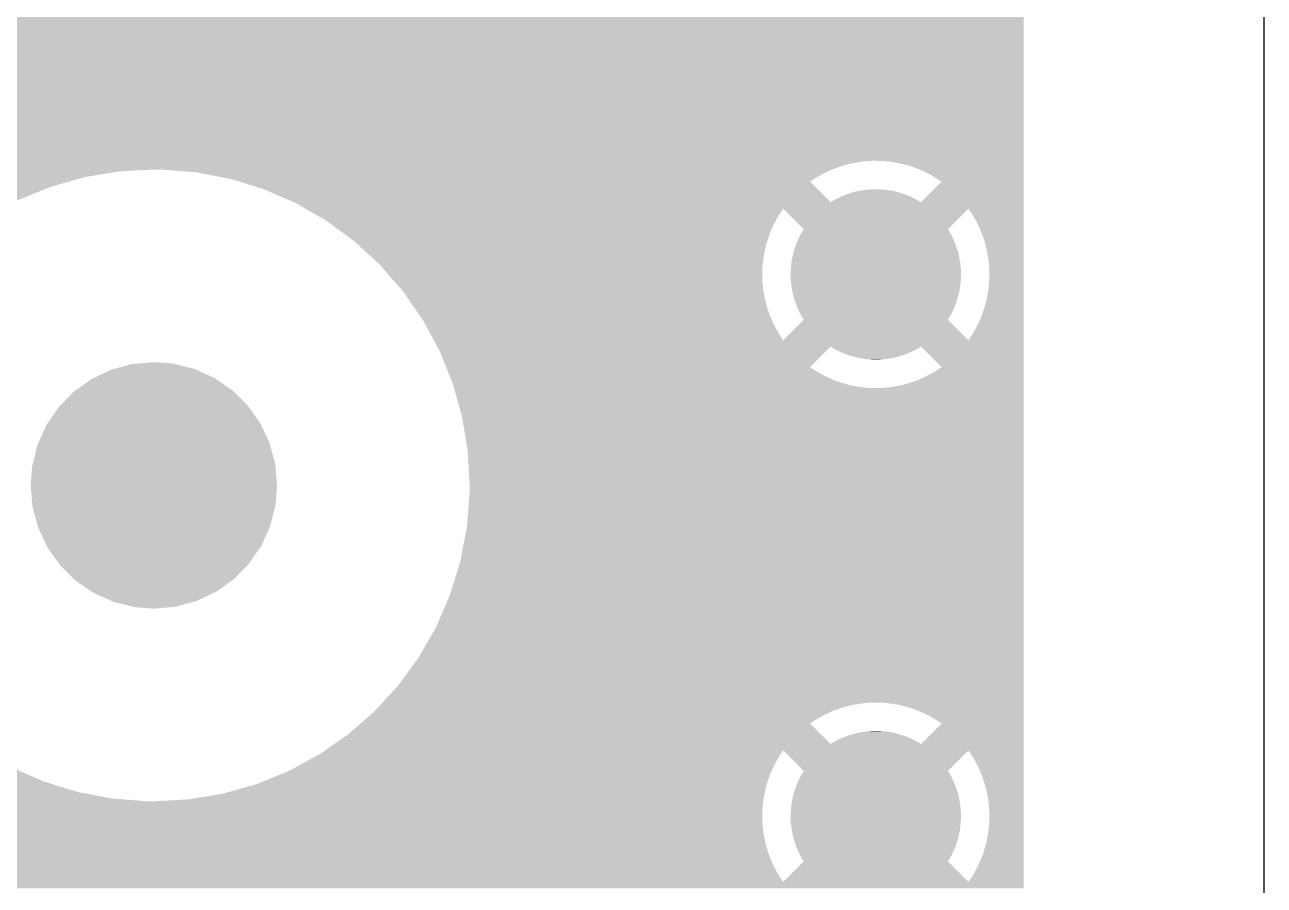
# Model space of a CAD drawing. Extents: x 295 to 953, y 10 to 290.
# Drawn here: x 787.39 to 800.48, y 201.99 to 211.06 of the extents above; entities that cross this region are included whole.
import ezdxf

# ---------------------------------------------------------------- set-up
doc = ezdxf.new("R2010")
doc.units = 0
doc.header["$LTSCALE"] = 5
doc.header["$MEASUREMENT"] = 0
doc.layers.add('FROMC1', color=7, linetype='CONTINUOUS')

msp = doc.modelspace()

# ---------------------------------------------------------------- linework, layer by layer
at = {"layer": 'FROMC1'}
msp.add_line((800.477, 75.999), (800.477, 263.995), dxfattribs=at)
msp.add_line((800.477, 75.999), (800.477, 263.995), dxfattribs=at)
for points in [[(736.56, 210.977), (736.806, 211.149), (797.937, 210.977), (797.937, 211.149)], [(736.293, 210.841), (736.56, 210.977), (797.937, 210.841), (797.937, 210.977)], [(736.01, 210.741), (736.293, 210.841), (797.937, 210.741), (797.937, 210.841)], [(708.823, 210.603), (708.848, 210.654), (797.937, 210.603), (797.937, 210.654)], [(708.848, 210.654), (708.85, 210.66), (797.937, 210.654), (797.937, 210.66)], [(735.418, 210.66), (735.717, 210.68), (797.937, 210.66), (797.937, 210.68)], [(735.717, 210.68), (736.01, 210.741), (797.937, 210.68), (797.937, 210.741)], [(656.805, 210.463), (656.805, 210.505), (797.937, 210.463), (797.937, 210.505)], [(708.764, 210.505), (708.795, 210.553), (797.937, 210.505), (797.937, 210.553)], [(708.795, 210.553), (708.823, 210.603), (797.937, 210.553), (797.937, 210.603)], [(708.577, 210.319), (708.433, 210.463), (797.937, 210.319), (797.937, 210.463)], [(708.408, 210.226), (708.46, 210.249), (797.937, 210.226), (797.937, 210.249)], [(708.46, 210.249), (708.511, 210.276), (797.937, 210.249), (797.937, 210.276)], [(708.511, 210.276), (708.559, 210.306), (797.937, 210.276), (797.937, 210.306)], [(708.559, 210.306), (708.577, 210.319), (797.937, 210.306), (797.937, 210.319)], [(656.805, 209.629), (656.805, 210.17), (797.937, 209.629), (797.937, 210.17)], [(708.13, 210.17), (708.187, 210.173), (797.937, 210.17), (797.937, 210.173)], [(708.187, 210.173), (708.244, 210.181), (797.937, 210.173), (797.937, 210.181)], [(708.244, 210.181), (708.299, 210.192), (797.937, 210.181), (797.937, 210.192)], [(708.299, 210.192), (708.354, 210.207), (797.937, 210.192), (797.937, 210.207)], [(708.354, 210.207), (708.408, 210.226), (797.937, 210.207), (797.937, 210.226)], [(656.805, 209.625), (656.805, 209.629), (796.28, 209.625), (796.35, 209.629)], [(656.805, 209.617), (656.805, 209.625), (796.211, 209.617), (796.28, 209.625)], [(656.805, 209.605), (656.805, 209.617), (796.142, 209.605), (796.211, 209.617)], [(656.805, 209.59), (656.805, 209.605), (796.074, 209.59), (796.142, 209.605)], [(656.805, 209.57), (656.805, 209.59), (796.007, 209.57), (796.074, 209.59)], [(796.419, 209.628), (796.35, 209.629), (797.937, 209.628), (797.937, 209.629)], [(796.489, 209.624), (796.419, 209.628), (797.937, 209.624), (797.937, 209.628)], [(796.558, 209.615), (796.489, 209.624), (797.937, 209.615), (797.937, 209.624)], [(796.627, 209.603), (796.558, 209.615), (797.937, 209.603), (797.937, 209.615)], [(796.695, 209.586), (796.627, 209.603), (797.937, 209.586), (797.937, 209.603)], [(796.762, 209.566), (796.695, 209.586), (797.937, 209.566), (797.937, 209.586)], [(656.805, 209.547), (656.805, 209.57), (795.941, 209.547), (796.007, 209.57)], [(656.805, 209.537), (656.805, 209.547), (795.92, 209.537), (795.941, 209.547)], [(656.805, 209.517), (656.805, 209.537), (788.39, 209.517), (788.758, 209.537)], [(656.805, 209.456), (656.805, 209.517), (788.027, 209.456), (788.39, 209.517)], [(656.805, 209.356), (656.805, 209.456), (787.673, 209.356), (788.027, 209.456)], [(788.839, 209.536), (788.758, 209.537), (795.917, 209.536), (795.92, 209.537)], [(789.053, 209.519), (788.839, 209.536), (795.877, 209.519), (795.917, 209.536)], [(789.206, 209.507), (789.053, 209.519), (795.852, 209.507), (795.877, 209.519)], [(789.303, 209.488), (789.206, 209.507), (795.814, 209.488), (795.852, 209.507)], [(789.483, 209.454), (789.303, 209.488), (795.754, 209.454), (795.814, 209.488)], [(789.567, 209.438), (789.483, 209.454), (795.729, 209.438), (795.754, 209.454)], [(796.827, 209.541), (796.762, 209.566), (797.937, 209.541), (797.937, 209.566)], [(796.891, 209.513), (796.827, 209.541), (797.937, 209.513), (797.937, 209.541)], [(796.953, 209.482), (796.891, 209.513), (797.937, 209.482), (797.937, 209.513)], [(797.013, 209.446), (796.953, 209.482), (797.937, 209.446), (797.937, 209.482)], [(797.071, 209.408), (797.013, 209.446), (797.937, 209.408), (797.937, 209.446)], [(656.805, 209.217), (656.805, 209.356), (787.333, 209.217), (787.673, 209.356)], [(789.638, 209.416), (789.567, 209.438), (795.695, 209.416), (795.729, 209.438)], [(789.664, 209.408), (789.638, 209.416), (795.684, 209.408), (795.695, 209.416)], [(789.919, 209.329), (789.664, 209.408), (795.763, 209.329), (795.684, 209.408)], [(790.233, 209.192), (789.919, 209.329), (795.9, 209.192), (795.763, 209.329)], [(796.217, 209.315), (796.24, 209.318), (796.535, 209.315), (796.518, 209.318)], [(796.24, 209.318), (796.277, 209.324), (796.518, 209.318), (796.474, 209.324)], [(796.277, 209.324), (796.303, 209.326), (796.474, 209.324), (796.458, 209.326)], [(796.303, 209.326), (796.337, 209.328), (796.458, 209.326), (796.41, 209.328)], [(796.337, 209.328), (796.398, 209.329), (796.41, 209.328), (796.398, 209.329)], [(796.855, 209.192), (797.071, 209.408), (797.937, 209.192), (797.937, 209.408)], [(790.256, 209.182), (790.233, 209.192), (797.937, 209.182), (797.937, 209.192)], [(795.9, 209.192), (795.934, 209.212), (796.855, 209.192), (796.82, 209.212)], [(795.934, 209.212), (795.953, 209.222), (796.82, 209.212), (796.803, 209.222)], [(795.953, 209.222), (795.988, 209.24), (796.803, 209.222), (796.766, 209.24)], [(795.988, 209.24), (796.007, 209.249), (796.766, 209.24), (796.749, 209.249)], [(796.007, 209.249), (796.043, 209.265), (796.749, 209.249), (796.711, 209.265)], [(796.043, 209.265), (796.063, 209.272), (796.711, 209.265), (796.693, 209.272)], [(796.063, 209.272), (796.1, 209.285), (796.693, 209.272), (796.654, 209.285)], [(796.1, 209.285), (796.121, 209.291), (796.654, 209.285), (796.636, 209.291)], [(796.121, 209.291), (796.158, 209.302), (796.636, 209.291), (796.595, 209.302)], [(796.158, 209.302), (796.18, 209.307), (796.595, 209.302), (796.577, 209.307)], [(796.18, 209.307), (796.217, 209.315), (796.577, 209.307), (796.535, 209.315)], [(790.356, 209.124), (790.256, 209.182), (797.937, 209.124), (797.937, 209.182)], [(790.457, 209.066), (790.356, 209.124), (795.361, 209.066), (795.4, 209.124)], [(790.562, 209.006), (790.457, 209.066), (795.326, 209.006), (795.361, 209.066)], [(795.616, 208.908), (795.4, 209.124), (797.139, 208.908), (797.355, 209.124)], [(797.379, 209.089), (797.355, 209.124), (797.937, 209.089), (797.937, 209.124)], [(797.416, 209.03), (797.379, 209.089), (797.937, 209.03), (797.937, 209.089)], [(790.575, 208.998), (790.562, 209.006), (795.322, 208.998), (795.326, 209.006)], [(790.65, 208.943), (790.575, 208.998), (795.294, 208.943), (795.322, 208.998)], [(790.737, 208.88), (790.65, 208.943), (795.266, 208.88), (795.294, 208.943)], [(797.449, 208.968), (797.416, 209.03), (797.937, 208.968), (797.937, 209.03)], [(797.478, 208.905), (797.449, 208.968), (797.937, 208.905), (797.937, 208.968)], [(790.826, 208.814), (790.737, 208.88), (795.242, 208.814), (795.266, 208.88)], [(790.872, 208.781), (790.826, 208.814), (795.232, 208.781), (795.242, 208.814)], [(795.551, 208.783), (795.559, 208.801), (797.205, 208.783), (797.196, 208.801)], [(795.559, 208.801), (795.577, 208.838), (797.196, 208.801), (797.179, 208.838)], [(795.577, 208.838), (795.586, 208.856), (797.179, 208.838), (797.169, 208.856)], [(795.586, 208.856), (795.606, 208.891), (797.169, 208.856), (797.15, 208.891)], [(795.606, 208.891), (795.616, 208.908), (797.15, 208.891), (797.139, 208.908)], [(797.504, 208.84), (797.478, 208.905), (797.937, 208.84), (797.937, 208.905)], [(797.526, 208.774), (797.504, 208.84), (797.937, 208.774), (797.937, 208.84)], [(790.908, 208.747), (790.872, 208.781), (795.221, 208.747), (795.232, 208.781)], [(790.982, 208.68), (790.908, 208.747), (795.205, 208.68), (795.221, 208.747)], [(791.057, 208.611), (790.982, 208.68), (795.192, 208.611), (795.205, 208.68)], [(795.501, 208.63), (795.511, 208.669), (797.254, 208.63), (797.244, 208.669)], [(795.511, 208.669), (795.516, 208.688), (797.244, 208.669), (797.238, 208.688)], [(795.516, 208.688), (795.529, 208.727), (797.238, 208.688), (797.226, 208.727)], [(795.529, 208.727), (795.536, 208.746), (797.226, 208.727), (797.219, 208.746)], [(795.536, 208.746), (795.551, 208.783), (797.219, 208.746), (797.205, 208.783)], [(797.544, 208.707), (797.526, 208.774), (797.937, 208.707), (797.937, 208.774)], [(797.558, 208.638), (797.544, 208.707), (797.937, 208.638), (797.937, 208.707)], [(791.133, 208.542), (791.057, 208.611), (795.184, 208.542), (795.192, 208.611)], [(791.143, 208.532), (791.133, 208.542), (795.183, 208.532), (795.184, 208.542)], [(791.195, 208.472), (791.143, 208.532), (795.179, 208.472), (795.183, 208.532)], [(795.482, 208.511), (795.487, 208.551), (797.273, 208.511), (797.269, 208.551)], [(795.487, 208.551), (795.489, 208.571), (797.269, 208.551), (797.265, 208.571)], [(795.489, 208.571), (795.497, 208.61), (797.265, 208.571), (797.258, 208.61)], [(795.497, 208.61), (795.501, 208.63), (797.258, 208.61), (797.254, 208.63)], [(797.568, 208.569), (797.558, 208.638), (797.937, 208.569), (797.937, 208.638)], [(797.574, 208.5), (797.568, 208.569), (797.937, 208.5), (797.937, 208.569)], [(791.256, 208.402), (791.195, 208.472), (795.179, 208.402), (795.179, 208.472)], [(791.317, 208.332), (791.256, 208.402), (795.183, 208.332), (795.179, 208.402)], [(795.478, 208.43), (795.479, 208.45), (797.277, 208.43), (797.276, 208.45)], [(795.479, 208.41), (795.478, 208.43), (797.276, 208.41), (797.277, 208.43)], [(795.479, 208.45), (795.481, 208.49), (797.276, 208.45), (797.275, 208.49)], [(795.48, 208.37), (795.479, 208.41), (797.274, 208.37), (797.276, 208.41)], [(795.481, 208.49), (795.482, 208.511), (797.275, 208.49), (797.273, 208.511)], [(797.576, 208.43), (797.574, 208.5), (797.937, 208.43), (797.937, 208.5)], [(797.576, 208.388), (797.576, 208.43), (797.937, 208.388), (797.937, 208.43)], [(791.378, 208.263), (791.317, 208.332), (795.19, 208.263), (795.183, 208.332)], [(795.482, 208.349), (795.48, 208.37), (797.273, 208.349), (797.274, 208.37)], [(795.487, 208.309), (795.482, 208.349), (797.268, 208.309), (797.273, 208.349)], [(795.49, 208.289), (795.487, 208.309), (797.266, 208.289), (797.268, 208.309)], [(795.497, 208.25), (795.49, 208.289), (797.258, 208.25), (797.266, 208.289)], [(797.563, 208.249), (797.571, 208.318), (797.937, 208.249), (797.937, 208.318)], [(797.571, 208.318), (797.576, 208.388), (797.937, 208.318), (797.937, 208.388)], [(791.385, 208.255), (791.378, 208.263), (795.192, 208.255), (795.19, 208.263)], [(791.427, 208.194), (791.385, 208.255), (795.202, 208.194), (795.192, 208.255)], [(791.474, 208.126), (791.427, 208.194), (795.218, 208.126), (795.202, 208.194)], [(795.501, 208.23), (795.497, 208.25), (797.254, 208.23), (797.258, 208.25)], [(795.511, 208.191), (795.501, 208.23), (797.244, 208.191), (797.254, 208.23)], [(795.517, 208.172), (795.511, 208.191), (797.239, 208.172), (797.244, 208.191)], [(795.529, 208.133), (795.517, 208.172), (797.226, 208.133), (797.239, 208.172)], [(797.534, 208.113), (797.55, 208.18), (797.937, 208.113), (797.937, 208.18)], [(797.55, 208.18), (797.563, 208.249), (797.937, 208.18), (797.937, 208.249)], [(791.521, 208.059), (791.474, 208.126), (795.237, 208.059), (795.218, 208.126)], [(791.567, 207.994), (791.521, 208.059), (795.261, 207.994), (795.237, 208.059)], [(795.536, 208.114), (795.529, 208.133), (797.22, 208.114), (797.226, 208.133)], [(795.551, 208.077), (795.536, 208.114), (797.204, 208.077), (797.22, 208.114)], [(795.559, 208.059), (795.551, 208.077), (797.196, 208.059), (797.204, 208.077)], [(795.576, 208.022), (795.559, 208.059), (797.178, 208.022), (797.196, 208.059)], [(795.586, 208.004), (795.576, 208.022), (797.17, 208.004), (797.178, 208.022)], [(797.489, 207.98), (797.513, 208.046), (797.937, 207.98), (797.937, 208.046)], [(797.513, 208.046), (797.534, 208.113), (797.937, 208.046), (797.937, 208.113)], [(791.595, 207.953), (791.567, 207.994), (795.278, 207.953), (795.261, 207.994)], [(791.608, 207.929), (791.595, 207.953), (795.288, 207.929), (795.278, 207.953)], [(791.641, 207.867), (791.608, 207.929), (795.319, 207.867), (795.288, 207.929)], [(795.4, 207.736), (795.616, 207.952), (797.355, 207.736), (797.139, 207.952)], [(795.605, 207.969), (795.586, 208.004), (797.149, 207.969), (797.17, 208.004)], [(795.616, 207.952), (795.605, 207.969), (797.139, 207.952), (797.149, 207.969)], [(797.429, 207.854), (797.461, 207.917), (797.937, 207.854), (797.937, 207.917)], [(797.461, 207.917), (797.489, 207.98), (797.937, 207.917), (797.937, 207.98)], [(791.674, 207.806), (791.641, 207.867), (795.354, 207.806), (795.319, 207.867)], [(791.706, 207.748), (791.674, 207.806), (795.392, 207.748), (795.354, 207.806)], [(791.712, 207.736), (791.706, 207.748), (795.4, 207.736), (795.392, 207.748)], [(797.355, 207.736), (797.394, 207.794), (797.937, 207.736), (797.937, 207.794)], [(797.394, 207.794), (797.429, 207.854), (797.937, 207.794), (797.937, 207.854)], [(791.749, 207.668), (791.712, 207.736), (797.937, 207.668), (797.937, 207.736)], [(791.77, 207.63), (791.749, 207.668), (795.861, 207.63), (795.9, 207.668)], [(791.842, 207.452), (791.77, 207.63), (795.684, 207.452), (795.861, 207.63)], [(795.935, 207.648), (795.9, 207.668), (796.821, 207.648), (796.855, 207.668)], [(795.952, 207.638), (795.935, 207.648), (796.802, 207.638), (796.821, 207.648)], [(795.989, 207.62), (795.952, 207.638), (796.767, 207.62), (796.802, 207.638)], [(796.006, 207.611), (795.989, 207.62), (796.748, 207.611), (796.767, 207.62)], [(797.071, 207.452), (796.855, 207.668), (797.937, 207.452), (797.937, 207.668)], [(788.341, 207.434), (788.529, 207.485), (789.183, 207.434), (788.978, 207.485)], [(788.529, 207.485), (788.579, 207.49), (788.978, 207.485), (788.96, 207.49)], [(788.579, 207.49), (788.758, 207.505), (788.96, 207.49), (788.758, 207.505)], [(796.044, 207.595), (796.006, 207.611), (796.712, 207.595), (796.748, 207.611)], [(796.062, 207.588), (796.044, 207.595), (796.692, 207.588), (796.712, 207.595)], [(796.102, 207.575), (796.062, 207.588), (796.655, 207.575), (796.692, 207.588)], [(796.119, 207.569), (796.102, 207.575), (796.634, 207.569), (796.655, 207.575)], [(796.16, 207.558), (796.119, 207.569), (796.597, 207.558), (796.634, 207.569)], [(796.178, 207.553), (796.16, 207.558), (796.575, 207.553), (796.597, 207.558)], [(796.22, 207.545), (796.178, 207.553), (796.538, 207.545), (796.575, 207.553)], [(796.237, 207.542), (796.22, 207.545), (796.515, 207.542), (796.538, 207.545)], [(796.281, 207.536), (796.237, 207.542), (796.478, 207.536), (796.515, 207.542)], [(796.297, 207.534), (796.281, 207.536), (796.452, 207.534), (796.478, 207.536)], [(796.345, 207.532), (796.297, 207.534), (796.418, 207.532), (796.452, 207.534)], [(796.357, 207.531), (796.345, 207.532), (796.357, 207.531), (796.418, 207.532)], [(788.128, 207.34), (788.307, 207.425), (789.392, 207.34), (789.203, 207.425)], [(788.307, 207.425), (788.341, 207.434), (789.203, 207.425), (789.183, 207.434)], [(791.858, 207.414), (791.842, 207.452), (795.742, 207.414), (795.684, 207.452)], [(791.872, 207.378), (791.858, 207.414), (795.802, 207.378), (795.742, 207.414)], [(791.885, 207.347), (791.872, 207.378), (795.864, 207.347), (795.802, 207.378)], [(796.878, 207.341), (796.941, 207.372), (797.937, 207.341), (797.937, 207.372)], [(796.941, 207.372), (797.001, 207.406), (797.937, 207.372), (797.937, 207.406)], [(797.001, 207.406), (797.06, 207.444), (797.937, 207.406), (797.937, 207.444)], [(797.06, 207.444), (797.071, 207.452), (797.937, 207.444), (797.937, 207.452)], [(787.937, 207.211), (788.1, 207.327), (789.582, 207.211), (789.412, 207.327)], [(788.1, 207.327), (788.128, 207.34), (789.412, 207.327), (789.392, 207.34)], [(791.897, 207.319), (791.885, 207.347), (795.928, 207.319), (795.864, 207.347)], [(791.907, 207.294), (791.897, 207.319), (795.993, 207.294), (795.928, 207.319)], [(791.909, 207.289), (791.907, 207.294), (796.011, 207.289), (795.993, 207.294)], [(791.913, 207.274), (791.909, 207.289), (796.06, 207.274), (796.011, 207.289)], [(791.918, 207.257), (791.913, 207.274), (796.128, 207.257), (796.06, 207.274)], [(791.921, 207.245), (791.918, 207.257), (796.197, 207.245), (796.128, 207.257)], [(791.924, 207.236), (791.921, 207.245), (796.266, 207.236), (796.197, 207.245)], [(791.925, 207.232), (791.924, 207.236), (796.336, 207.232), (796.266, 207.236)], [(791.925, 207.231), (791.925, 207.232), (796.405, 207.231), (796.336, 207.232)], [(792.009, 206.935), (791.925, 207.231), (797.937, 206.935), (797.937, 207.231)], [(796.405, 207.231), (796.475, 207.235), (797.937, 207.231), (797.937, 207.235)], [(796.475, 207.235), (796.544, 207.243), (797.937, 207.235), (797.937, 207.243)], [(796.544, 207.243), (796.613, 207.255), (797.937, 207.243), (797.937, 207.255)], [(796.613, 207.255), (796.681, 207.27), (797.937, 207.255), (797.937, 207.27)], [(796.681, 207.27), (796.748, 207.29), (797.937, 207.27), (797.937, 207.29)], [(796.748, 207.29), (796.814, 207.313), (797.937, 207.29), (797.937, 207.313)], [(796.814, 207.313), (796.878, 207.341), (797.937, 207.313), (797.937, 207.341)], [(787.772, 207.05), (787.912, 207.193), (789.746, 207.05), (789.6, 207.193)], [(787.912, 207.193), (787.937, 207.211), (789.6, 207.193), (789.582, 207.211)], [(787.638, 206.863), (787.752, 207.029), (789.879, 206.863), (789.761, 207.029)], [(787.752, 207.029), (787.772, 207.05), (789.761, 207.029), (789.746, 207.05)], [(787.54, 206.655), (787.622, 206.84), (789.978, 206.655), (789.89, 206.84)], [(787.622, 206.84), (787.638, 206.863), (789.89, 206.84), (789.879, 206.863)], [(792.07, 206.572), (792.009, 206.935), (797.937, 206.572), (797.937, 206.935)], [(787.48, 206.434), (787.528, 206.63), (790.038, 206.434), (789.984, 206.63)], [(787.528, 206.63), (787.54, 206.655), (789.984, 206.63), (789.978, 206.655)], [(792.09, 206.205), (792.07, 206.572), (797.937, 206.205), (797.937, 206.572)], [(787.457, 206.205), (787.473, 206.407), (790.058, 206.205), (790.04, 206.407)], [(787.473, 206.407), (787.48, 206.434), (790.04, 206.407), (790.038, 206.434)], [(787.475, 206.003), (787.457, 206.205), (790.042, 206.003), (790.058, 206.205)], [(792.089, 206.123), (792.09, 206.205), (797.937, 206.123), (797.937, 206.205)], [(792.06, 205.756), (792.089, 206.123), (797.937, 205.756), (797.937, 206.123)], [(787.477, 205.976), (787.475, 206.003), (790.036, 205.976), (790.042, 206.003)], [(787.531, 205.78), (787.477, 205.976), (789.987, 205.78), (790.036, 205.976)], [(787.538, 205.755), (787.531, 205.78), (789.975, 205.755), (789.987, 205.78)], [(787.625, 205.57), (787.538, 205.755), (789.893, 205.57), (789.975, 205.755)], [(791.99, 205.395), (792.06, 205.756), (797.937, 205.395), (797.937, 205.756)], [(787.636, 205.547), (787.625, 205.57), (789.877, 205.547), (789.893, 205.57)], [(787.754, 205.381), (787.636, 205.547), (789.763, 205.381), (789.877, 205.547)], [(791.881, 205.044), (791.99, 205.395), (797.937, 205.044), (797.937, 205.395)], [(787.769, 205.36), (787.754, 205.381), (789.743, 205.36), (789.763, 205.381)], [(787.915, 205.216), (787.769, 205.36), (789.603, 205.216), (789.743, 205.36)], [(787.933, 205.199), (787.915, 205.216), (789.578, 205.199), (789.603, 205.216)], [(788.103, 205.083), (787.933, 205.199), (789.416, 205.083), (789.578, 205.199)], [(788.123, 205.07), (788.103, 205.083), (789.387, 205.07), (789.416, 205.083)], [(788.312, 204.985), (788.123, 205.07), (789.208, 204.985), (789.387, 205.07)], [(791.734, 204.707), (791.881, 205.044), (797.937, 204.707), (797.937, 205.044)], [(788.333, 204.976), (788.312, 204.985), (789.175, 204.976), (789.208, 204.985)], [(788.537, 204.925), (788.333, 204.976), (788.986, 204.925), (789.175, 204.976)], [(788.555, 204.92), (788.537, 204.925), (788.936, 204.92), (788.986, 204.925)], [(788.758, 204.904), (788.555, 204.92), (788.758, 204.904), (788.936, 204.92)], [(791.551, 204.388), (791.734, 204.707), (797.937, 204.388), (797.937, 204.707)], [(791.334, 204.091), (791.551, 204.388), (797.937, 204.091), (797.937, 204.388)], [(791.171, 203.914), (791.334, 204.091), (797.937, 203.914), (797.937, 204.091)], [(791.085, 203.82), (791.096, 203.832), (795.913, 203.82), (795.941, 203.832)], [(791.096, 203.832), (791.117, 203.855), (795.941, 203.832), (796.007, 203.855)], [(791.117, 203.855), (791.135, 203.875), (796.007, 203.855), (796.074, 203.875)], [(791.135, 203.875), (791.15, 203.89), (796.074, 203.875), (796.142, 203.89)], [(791.15, 203.89), (791.16, 203.902), (796.142, 203.89), (796.211, 203.902)], [(791.16, 203.902), (791.168, 203.91), (796.211, 203.902), (796.28, 203.91)], [(791.168, 203.91), (791.171, 203.914), (796.28, 203.91), (796.35, 203.914)], [(796.419, 203.913), (796.35, 203.914), (797.937, 203.913), (797.937, 203.914)], [(796.489, 203.909), (796.419, 203.913), (797.937, 203.909), (797.937, 203.913)], [(796.558, 203.9), (796.489, 203.909), (797.937, 203.9), (797.937, 203.909)], [(796.627, 203.888), (796.558, 203.9), (797.937, 203.888), (797.937, 203.9)], [(796.695, 203.871), (796.627, 203.888), (797.937, 203.871), (797.937, 203.888)], [(796.762, 203.851), (796.695, 203.871), (797.937, 203.851), (797.937, 203.871)], [(796.827, 203.826), (796.762, 203.851), (797.937, 203.826), (797.937, 203.851)], [(796.891, 203.798), (796.827, 203.826), (797.937, 203.798), (797.937, 203.826)], [(790.808, 203.578), (790.939, 203.693), (795.799, 203.578), (795.684, 203.693)], [(790.939, 203.693), (790.949, 203.701), (795.684, 203.693), (795.695, 203.701)], [(790.949, 203.701), (790.992, 203.739), (795.695, 203.701), (795.754, 203.739)], [(790.992, 203.739), (791.032, 203.773), (795.754, 203.739), (795.814, 203.773)], [(791.032, 203.773), (791.067, 203.804), (795.814, 203.773), (795.877, 203.804)], [(791.067, 203.804), (791.085, 203.82), (795.877, 203.804), (795.913, 203.82)], [(796.855, 203.477), (797.071, 203.693), (797.937, 203.477), (797.937, 203.693)], [(796.953, 203.767), (796.891, 203.798), (797.937, 203.767), (797.937, 203.798)], [(797.013, 203.731), (796.953, 203.767), (797.937, 203.731), (797.937, 203.767)], [(797.071, 203.693), (797.013, 203.731), (797.937, 203.693), (797.937, 203.731)], [(790.662, 203.477), (790.808, 203.578), (795.9, 203.477), (795.799, 203.578)], [(796.063, 203.557), (796.1, 203.57), (796.693, 203.557), (796.654, 203.57)], [(796.1, 203.57), (796.121, 203.576), (796.654, 203.57), (796.636, 203.576)], [(796.121, 203.576), (796.158, 203.587), (796.636, 203.576), (796.595, 203.587)], [(796.158, 203.587), (796.18, 203.592), (796.595, 203.587), (796.577, 203.592)], [(796.18, 203.592), (796.217, 203.6), (796.577, 203.592), (796.535, 203.6)], [(796.217, 203.6), (796.24, 203.603), (796.535, 203.6), (796.518, 203.603)], [(796.24, 203.603), (796.277, 203.609), (796.518, 203.603), (796.474, 203.609)], [(796.277, 203.609), (796.303, 203.611), (796.474, 203.609), (796.458, 203.611)], [(796.303, 203.611), (796.337, 203.613), (796.458, 203.611), (796.41, 203.613)], [(796.337, 203.613), (796.398, 203.614), (796.41, 203.613), (796.398, 203.614)], [(790.565, 203.409), (790.662, 203.477), (797.937, 203.409), (797.937, 203.477)], [(795.9, 203.477), (795.934, 203.497), (796.855, 203.477), (796.82, 203.497)], [(795.934, 203.497), (795.953, 203.507), (796.82, 203.497), (796.803, 203.507)], [(795.953, 203.507), (795.988, 203.525), (796.803, 203.507), (796.766, 203.525)], [(795.988, 203.525), (796.007, 203.534), (796.766, 203.525), (796.749, 203.534)], [(796.007, 203.534), (796.043, 203.55), (796.749, 203.534), (796.711, 203.55)], [(796.043, 203.55), (796.063, 203.557), (796.711, 203.55), (796.693, 203.557)], [(790.363, 203.291), (790.474, 203.351), (795.326, 203.291), (795.361, 203.351)], [(790.474, 203.351), (790.506, 203.368), (795.361, 203.351), (795.373, 203.368)], [(790.506, 203.368), (790.565, 203.409), (795.373, 203.368), (795.4, 203.409)], [(795.616, 203.193), (795.4, 203.409), (797.139, 203.193), (797.355, 203.409)], [(797.379, 203.374), (797.355, 203.409), (797.937, 203.374), (797.937, 203.409)], [(797.416, 203.315), (797.379, 203.374), (797.937, 203.315), (797.937, 203.374)], [(797.449, 203.253), (797.416, 203.315), (797.937, 203.253), (797.937, 203.315)], [(768.078, 203.081), (768.048, 203.228), (787.596, 203.081), (787.259, 203.228)], [(790.114, 203.165), (790.182, 203.192), (795.266, 203.165), (795.278, 203.192)], [(790.182, 203.192), (790.249, 203.228), (795.278, 203.192), (795.294, 203.228)], [(790.249, 203.228), (790.363, 203.291), (795.294, 203.228), (795.326, 203.291)], [(795.586, 203.141), (795.606, 203.176), (797.169, 203.141), (797.15, 203.176)], [(795.606, 203.176), (795.616, 203.193), (797.15, 203.176), (797.139, 203.193)], [(797.478, 203.19), (797.449, 203.253), (797.937, 203.19), (797.937, 203.253)], [(797.504, 203.125), (797.478, 203.19), (797.937, 203.125), (797.937, 203.19)], [(768.092, 203.014), (768.078, 203.081), (787.813, 203.014), (787.596, 203.081)], [(789.766, 203.032), (789.842, 203.054), (795.221, 203.032), (795.228, 203.054)], [(789.842, 203.054), (789.953, 203.099), (795.228, 203.054), (795.242, 203.099)], [(789.953, 203.099), (790.114, 203.165), (795.242, 203.099), (795.266, 203.165)], [(795.536, 203.031), (795.551, 203.068), (797.219, 203.031), (797.205, 203.068)], [(795.551, 203.068), (795.559, 203.086), (797.205, 203.068), (797.196, 203.086)], [(795.559, 203.086), (795.577, 203.123), (797.196, 203.086), (797.179, 203.123)], [(795.577, 203.123), (795.586, 203.141), (797.179, 203.123), (797.169, 203.141)], [(797.526, 203.059), (797.504, 203.125), (797.937, 203.059), (797.937, 203.125)], [(797.544, 202.992), (797.526, 203.059), (797.937, 202.992), (797.937, 203.059)], [(768.095, 202.972), (768.092, 203.014), (787.948, 202.972), (787.813, 203.014)], [(768.1, 202.903), (768.095, 202.972), (788.309, 202.903), (787.948, 202.972)], [(789.143, 202.896), (789.488, 202.953), (795.192, 202.896), (795.203, 202.953)], [(789.488, 202.953), (789.527, 202.965), (795.203, 202.953), (795.205, 202.965)], [(789.527, 202.965), (789.766, 203.032), (795.205, 202.965), (795.221, 203.032)], [(795.497, 202.895), (795.501, 202.915), (797.258, 202.895), (797.254, 202.915)], [(795.501, 202.915), (795.511, 202.954), (797.254, 202.915), (797.244, 202.954)], [(795.511, 202.954), (795.516, 202.973), (797.244, 202.954), (797.238, 202.973)], [(795.516, 202.973), (795.529, 203.012), (797.238, 202.973), (797.226, 203.012)], [(795.529, 203.012), (795.536, 203.031), (797.226, 203.012), (797.219, 203.031)], [(797.558, 202.923), (797.544, 202.992), (797.937, 202.923), (797.937, 202.992)], [(797.568, 202.854), (797.558, 202.923), (797.937, 202.854), (797.937, 202.923)], [(768.102, 202.873), (768.1, 202.903), (788.676, 202.873), (788.309, 202.903)], [(768.102, 202.872), (768.102, 202.873), (788.758, 202.872), (788.676, 202.873)], [(768.105, 202.827), (768.102, 202.872), (795.184, 202.827), (795.19, 202.872)], [(768.11, 202.757), (768.105, 202.827), (795.179, 202.757), (795.184, 202.827)], [(788.758, 202.872), (789.125, 202.893), (795.19, 202.872), (795.192, 202.893)], [(789.125, 202.893), (789.143, 202.896), (795.192, 202.893), (795.192, 202.896)], [(795.479, 202.735), (795.481, 202.775), (797.276, 202.735), (797.275, 202.775)], [(795.481, 202.775), (795.482, 202.796), (797.275, 202.775), (797.273, 202.796)], [(795.482, 202.796), (795.487, 202.836), (797.273, 202.796), (797.269, 202.836)], [(795.487, 202.836), (795.489, 202.856), (797.269, 202.836), (797.265, 202.856)], [(795.489, 202.856), (795.497, 202.895), (797.265, 202.856), (797.258, 202.895)], [(797.574, 202.785), (797.568, 202.854), (797.937, 202.785), (797.937, 202.854)], [(797.576, 202.715), (797.574, 202.785), (797.937, 202.715), (797.937, 202.785)], [(768.109, 202.617), (768.111, 202.687), (795.183, 202.617), (795.179, 202.687)], [(768.112, 202.715), (768.11, 202.757), (795.179, 202.715), (795.179, 202.757)], [(768.111, 202.687), (768.112, 202.715), (795.179, 202.687), (795.179, 202.715)], [(795.478, 202.715), (795.479, 202.735), (797.277, 202.715), (797.276, 202.735)], [(795.479, 202.695), (795.478, 202.715), (797.276, 202.695), (797.277, 202.715)], [(795.48, 202.655), (795.479, 202.695), (797.274, 202.655), (797.276, 202.695)], [(795.482, 202.634), (795.48, 202.655), (797.273, 202.634), (797.274, 202.655)], [(797.571, 202.603), (797.576, 202.673), (797.937, 202.603), (797.937, 202.673)], [(797.576, 202.673), (797.576, 202.715), (797.937, 202.673), (797.937, 202.715)], [(768.097, 202.479), (768.105, 202.537), (795.202, 202.479), (795.192, 202.537)], [(768.105, 202.537), (768.106, 202.548), (795.192, 202.537), (795.19, 202.548)], [(768.106, 202.548), (768.109, 202.617), (795.19, 202.548), (795.183, 202.617)], [(795.487, 202.594), (795.482, 202.634), (797.268, 202.594), (797.273, 202.634)], [(795.49, 202.574), (795.487, 202.594), (797.266, 202.574), (797.268, 202.594)], [(795.497, 202.535), (795.49, 202.574), (797.258, 202.535), (797.266, 202.574)], [(795.501, 202.515), (795.497, 202.535), (797.254, 202.515), (797.258, 202.535)], [(795.511, 202.476), (795.501, 202.515), (797.244, 202.476), (797.254, 202.515)], [(797.55, 202.465), (797.563, 202.534), (797.937, 202.465), (797.937, 202.534)], [(797.563, 202.534), (797.571, 202.603), (797.937, 202.534), (797.937, 202.603)], [(768.076, 202.344), (768.086, 202.411), (795.237, 202.344), (795.218, 202.411)], [(768.086, 202.411), (768.097, 202.479), (795.218, 202.411), (795.202, 202.479)], [(795.517, 202.457), (795.511, 202.476), (797.239, 202.457), (797.244, 202.476)], [(795.529, 202.418), (795.517, 202.457), (797.226, 202.418), (797.239, 202.457)], [(795.536, 202.399), (795.529, 202.418), (797.22, 202.399), (797.226, 202.418)], [(795.551, 202.362), (795.536, 202.399), (797.204, 202.362), (797.22, 202.399)], [(797.513, 202.331), (797.534, 202.398), (797.937, 202.331), (797.937, 202.398)], [(797.534, 202.398), (797.55, 202.465), (797.937, 202.398), (797.937, 202.465)], [(768.061, 202.24), (768.067, 202.279), (795.277, 202.24), (795.261, 202.279)], [(768.067, 202.279), (768.076, 202.344), (795.261, 202.279), (795.237, 202.344)], [(795.559, 202.344), (795.551, 202.362), (797.196, 202.344), (797.204, 202.362)], [(795.576, 202.307), (795.559, 202.344), (797.178, 202.307), (797.196, 202.344)], [(795.586, 202.289), (795.576, 202.307), (797.17, 202.289), (797.178, 202.307)], [(795.605, 202.254), (795.586, 202.289), (797.149, 202.254), (797.17, 202.289)], [(795.616, 202.237), (795.605, 202.254), (797.139, 202.237), (797.149, 202.254)], [(797.461, 202.202), (797.489, 202.265), (797.937, 202.202), (797.937, 202.265)], [(797.489, 202.265), (797.513, 202.331), (797.937, 202.265), (797.937, 202.331)], [(768.017, 202.091), (768.035, 202.152), (795.354, 202.091), (795.319, 202.152)], [(768.035, 202.152), (768.053, 202.214), (795.319, 202.152), (795.288, 202.214)], [(768.053, 202.214), (768.061, 202.24), (795.288, 202.214), (795.277, 202.24)], [(795.4, 202.021), (795.616, 202.237), (797.355, 202.021), (797.139, 202.237)], [(797.394, 202.079), (797.429, 202.139), (797.937, 202.079), (797.937, 202.139)], [(797.429, 202.139), (797.461, 202.202), (797.937, 202.139), (797.937, 202.202)], [(767.977, 201.953), (767.997, 202.021), (797.937, 201.953), (797.937, 202.021)], [(767.997, 202.021), (768, 202.033), (795.4, 202.021), (795.392, 202.033)], [(768, 202.033), (768.017, 202.091), (795.392, 202.033), (795.354, 202.091)], [(797.355, 202.021), (797.394, 202.079), (797.937, 202.021), (797.937, 202.079)]]:
    msp.add_solid(points, dxfattribs=at)

doc.saveas('drawing.dxf')
